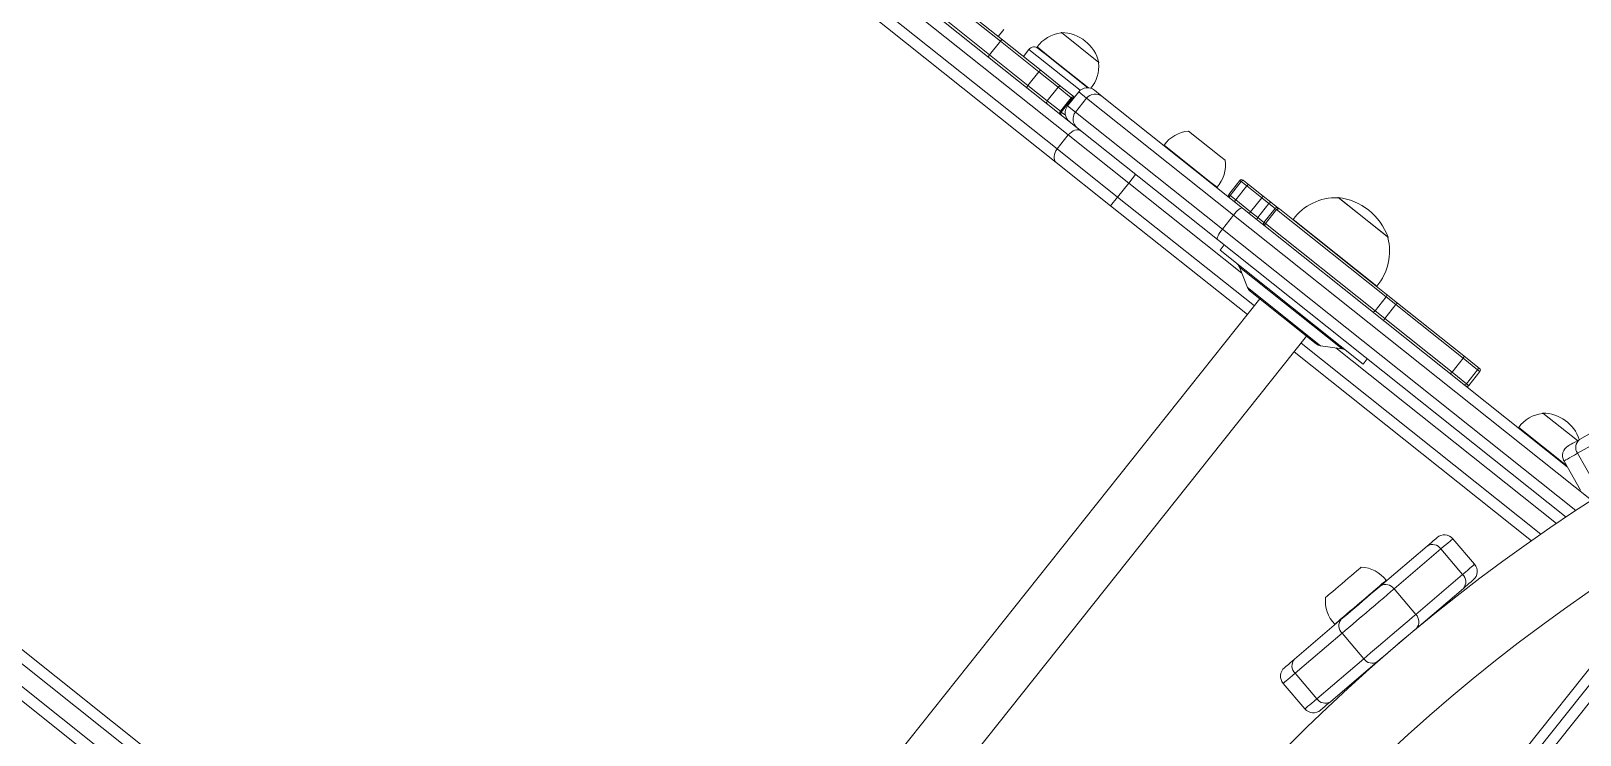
# Model space of a CAD drawing. Header units: millimetres. Extents: x -229914 to 856942, y -268655 to 87212.
# Drawn here: x -142685 to -141990, y 22972 to 23288 of the extents above; entities that cross this region are included whole.
import ezdxf

# ---------------------------------------------------------------- set-up
doc = ezdxf.new("R2010")
doc.units = ezdxf.units.MM

# ---------------------------------------------------------------- blocks, each defined once
blk = doc.blocks.new('Т912NEW')
at = {"color": 8, "linetype": 'Continuous', "lineweight": 15}
for p, q in [((-3084.25, -1192.21), (-3084.25, -1817.46)), ((-3352.01, -1229.83), (-3352.78, -1229.83)), ((-3215.2, -1229.83), (-3216.47, -1229.83)), ((-3434, -1242.83), (-3463.44, -1242.83)), ((-3352.78, -1237.83), (-3352.01, -1237.83)), ((-3216.47, -1237.83), (-3215.2, -1237.83)), ((-3434.1, -1247.93), (-3434.58, -1247.93)), ((-3429.59, -1243.83), (-3434.1, -1243.83)), ((-3345.35, -1243.83), (-3429.59, -1243.83)), ((-3140.02, -1243.83), (-3345.35, -1243.83)), ((-3434.58, -1255.73), (-3432.23, -1255.73)), ((-3434.1, -1251.83), (-3429.59, -1251.83)), ((-3429.59, -1251.83), (-3345.35, -1251.83)), ((-3345.35, -1251.83), (-3142.67, -1251.83)), ((-3391.08, -1261.83), (-3326.18, -1261.83)), ((-3328.72, -1260.37), (-3269.79, -1260.37)), ((-3272.32, -1261.83), (-3145.86, -1261.83)), ((-3312.65, -1269.83), (-3391.08, -1269.83)), ((-3278.32, -1265.3), (-3320.18, -1265.3)), ((-3148.31, -1269.83), (-3285.85, -1269.83)), ((-3093.75, -1274.81), (-3093.75, -1734.86))]:
    blk.add_line(p, q, dxfattribs=at)
at = {"color": 7, "linetype": 'Continuous', "lineweight": 15}
for p, q in [((-3161.22, -1225.81), (-3150.86, -1200.16)), ((-3313.55, -1208.33), (-3313.55, -1208.53)), ((-3284.95, -1208.33), (-3313.55, -1208.33)), ((-3285.25, -1208.32), (-3313.25, -1208.32)), ((-3284.96, -1208.53), (-3284.95, -1208.33)), ((-3147.66, -1205.59), (-3158.02, -1231.23)), ((-3089.25, -1805.72), (-3089.25, -1203.95)), ((-3456.77, -1227.83), (-3456.77, -1228.07)), ((-3435.27, -1227.83), (-3456.77, -1227.83)), ((-3435.28, -1228.07), (-3435.27, -1227.83)), ((-3366.05, -1226.83), (-3384.6, -1226.83)), ((-3363.6, -1226.83), (-3366.05, -1226.83)), ((-3352.78, -1229.83), (-3352.78, -1237.83)), ((-3348.8, -1229.83), (-3352.01, -1229.83)), ((-3352.01, -1229.83), (-3352.01, -1237.83)), ((-3351.78, -1228.83), (-3351.57, -1228.83)), ((-3351.57, -1228.83), (-3348.62, -1228.83)), ((-3340.3, -1229.83), (-3348.8, -1229.83)), ((-3348.8, -1229.83), (-3348.8, -1237.83)), ((-3348.62, -1228.83), (-3340.17, -1228.83)), ((-3336.12, -1229.83), (-3340.3, -1229.83)), ((-3340.3, -1229.83), (-3340.3, -1237.83)), ((-3340.17, -1228.83), (-3335.86, -1228.83)), ((-3332.64, -1229.83), (-3336.12, -1229.83)), ((-3336.12, -1237.83), (-3336.12, -1229.83)), ((-3335.86, -1228.83), (-3331.8, -1228.83)), ((-3331.8, -1229.83), (-3332.64, -1229.83)), ((-3332.64, -1229.83), (-3332.64, -1237.83)), ((-3331.8, -1228.83), (-3330.97, -1228.83)), ((-3268.95, -1229.83), (-3331.8, -1229.83)), ((-3331.8, -1229.83), (-3331.8, -1237.83)), ((-3330.97, -1228.83), (-3269.72, -1228.83)), ((-3275.24, -1228.63), (-3323.26, -1228.63)), ((-3323.24, -1228.63), (-3323.24, -1228.83)), ((-3275.26, -1228.83), (-3275.26, -1228.63)), ((-3269.72, -1228.83), (-3263.18, -1228.83)), ((-3268.95, -1237.83), (-3268.95, -1229.83)), ((-3263.33, -1229.83), (-3268.95, -1229.83)), ((-3263.33, -1229.83), (-3263.33, -1237.83)), ((-3224.76, -1229.83), (-3263.33, -1229.83)), ((-3263.18, -1228.83), (-3225.2, -1228.83)), ((-3225.2, -1228.83), (-3217.15, -1228.83)), ((-3224.76, -1229.83), (-3224.76, -1237.83)), ((-3216.47, -1229.83), (-3224.76, -1229.83)), ((-3217.15, -1228.83), (-3216.2, -1228.83)), ((-3216.47, -1237.83), (-3216.47, -1229.83)), ((-3215.2, -1237.83), (-3215.2, -1229.83)), ((-3181.5, -1226.83), (-3181.5, -1227.07)), ((-3161.64, -1226.83), (-3181.5, -1226.83)), ((-3158.02, -1231.23), (-3144.11, -1236.85)), ((-3477.89, -1246.83), (-3477.89, -1242.83)), ((-3463.44, -1242.83), (-3463.44, -1246.83)), ((-3451.82, -1239.63), (-3461.21, -1239.63)), ((-3461.19, -1239.63), (-3461.19, -1239.83)), ((-3456.55, -1239.83), (-3461.19, -1239.83)), ((-3456.55, -1239.83), (-3432.1, -1239.83)), ((-3431.81, -1239.63), (-3451.82, -1239.63)), ((-3429.1, -1238.83), (-3424.59, -1238.83)), ((-3424.59, -1238.83), (-3344.19, -1238.83)), ((-3362.47, -1238.63), (-3389.28, -1238.63)), ((-3389.27, -1238.63), (-3389.27, -1238.83)), ((-3358.91, -1238.63), (-3362.47, -1238.63)), ((-3358.93, -1238.83), (-3358.93, -1238.63)), ((-3352.01, -1237.83), (-3348.8, -1237.83)), ((-3348.8, -1237.83), (-3340.3, -1237.83)), ((-3344.19, -1238.83), (-3157.94, -1238.83)), ((-3340.3, -1237.83), (-3336.12, -1237.83)), ((-3336.12, -1237.83), (-3332.64, -1237.83)), ((-3332.64, -1237.83), (-3331.8, -1237.83)), ((-3331.8, -1237.83), (-3268.95, -1237.83)), ((-3268.95, -1237.83), (-3263.33, -1237.83)), ((-3263.33, -1237.83), (-3224.76, -1237.83)), ((-3224.76, -1237.83), (-3216.47, -1237.83)), ((-3158.44, -1238.63), (-3185.94, -1238.63)), ((-3185.92, -1238.63), (-3185.92, -1238.83)), ((-3160.65, -1237.74), (-3146.74, -1243.36)), ((-3475.74, -1247.93), (-3505.46, -1247.93)), ((-3505.45, -1246.83), (-3475.44, -1246.83)), ((-3475.74, -1255.73), (-3475.74, -1247.93)), ((-3453.76, -1247.93), (-3475.74, -1247.93)), ((-3475.44, -1246.83), (-3453.21, -1246.83)), ((-3442.6, -1247.93), (-3453.76, -1247.93)), ((-3453.76, -1255.73), (-3453.76, -1247.93)), ((-3453.21, -1246.83), (-3441.9, -1246.83)), ((-3435.08, -1247.93), (-3442.6, -1247.93)), ((-3442.6, -1255.73), (-3442.6, -1247.93)), ((-3441.9, -1246.83), (-3434.15, -1246.83)), ((-3435.08, -1255.73), (-3435.08, -1247.93)), ((-3434.58, -1247.93), (-3435.08, -1247.93)), ((-3434.58, -1255.73), (-3434.58, -1247.93)), ((-3434.1, -1243.83), (-3434.1, -1251.83)), ((-3429.59, -1243.83), (-3429.59, -1251.83)), ((-3345.35, -1251.83), (-3345.35, -1243.83)), ((-3424.59, -1256.83), (-3911.35, -1256.83)), ((-3505.46, -1255.73), (-3475.74, -1255.73)), ((-3475.74, -1255.73), (-3453.76, -1255.73)), ((-3453.76, -1255.73), (-3442.6, -1255.73)), ((-3442.6, -1255.73), (-3435.08, -1255.73)), ((-3435.08, -1255.73), (-3434.58, -1255.73)), ((-3344.19, -1256.83), (-3424.59, -1256.83)), ((-3391.08, -1256.83), (-3391.08, -1261.83)), ((-3144.29, -1256.83), (-3344.19, -1256.83)), ((-3340.25, -1256.83), (-3340.25, -1259.83)), ((-3258.25, -1259.83), (-3258.25, -1256.83)), ((-3914.69, -1261.83), (-3425.7, -1261.83)), ((-3425.7, -1269.83), (-3425.7, -1261.83)), ((-3425.7, -1261.83), (-3391.08, -1261.83)), ((-3391.08, -1269.83), (-3391.08, -1261.83)), ((-3340.25, -1259.83), (-3258.25, -1259.83)), ((-3328.72, -1260.37), (-3320.18, -1265.3)), ((-3278.32, -1265.3), (-3269.79, -1260.37)), ((-3425.7, -1269.83), (-3914.69, -1269.83)), ((-3391.08, -1269.83), (-3425.7, -1269.83)), ((-3391.08, -1274.83), (-3391.08, -1269.83)), ((-3318.18, -1265.83), (-3280.32, -1265.83)), ((-3312.65, -1265.83), (-3312.65, -1743.83)), ((-3285.85, -1743.83), (-3285.85, -1265.83)), ((-3911.35, -1274.83), (-3422.24, -1274.83)), ((-3422.24, -1274.83), (-3391.08, -1274.83)), ((-3391.08, -1274.83), (-3312.65, -1274.83)), ((-3285.85, -1274.83), (-3149.79, -1274.83)), ((-3177.93, -1296.09), (-3163.21, -1298.96)), ((-3190.19, -1332.94), (-3184.91, -1305.79)), ((-3179.27, -1302.98), (-3184.55, -1330.14)), ((-3179.27, -1302.98), (-3164.55, -1305.85)), ((-3169.83, -1333), (-3164.55, -1305.85)), ((-3160.37, -1310.56), (-3165.65, -1337.71)), ((-3189.49, -1329.33), (-3189.68, -1329.29)), ((-3184.55, -1330.14), (-3169.83, -1333)), ((-3199.85, -1382.65), (-3194.58, -1355.5)), ((-3190.4, -1360.21), (-3195.68, -1387.37)), ((-3195.47, -1359.07), (-3195.28, -1359.11)), ((-3190.4, -1360.21), (-3175.67, -1363.08)), ((-3170.03, -1360.27), (-3175.31, -1387.42)), ((-3180.95, -1390.23), (-3175.67, -1363.08)), ((-3195.68, -1387.37), (-3180.95, -1390.23)), ((-3197.01, -1394.26), (-3182.29, -1397.12)), ((-3911.35, -1734.83), (-3422.24, -1734.83)), ((-3425.7, -1739.83), (-3914.69, -1739.83)), ((-3914.69, -1747.83), (-3425.7, -1747.83)), ((-3424.59, -1752.83), (-3911.35, -1752.83))]:
    blk.add_line(p, q, dxfattribs=at)
at = {"color": 7, "linetype": 'Continuous', "lineweight": 15, "flags": 128}
for points in [[(-3163.41, -1231.23), (-3163.38, -1231.14), (-3163.27, -1230.88), (-3163.09, -1230.44), (-3162.85, -1229.83), (-3162.53, -1229.06), (-3162.16, -1228.13), (-3161.72, -1227.04), (-3161.22, -1225.81)], [(-3158.02, -1231.23), (-3158.62, -1232.71), (-3159.14, -1234.01), (-3159.6, -1235.14), (-3159.97, -1236.06), (-3160.27, -1236.79), (-3160.48, -1237.32), (-3160.61, -1237.64), (-3160.65, -1237.74)], [(-3345.35, -1243.83), (-3345.33, -1242.86), (-3345.26, -1241.92), (-3345.16, -1241.06), (-3345.01, -1240.3), (-3344.84, -1239.68), (-3344.64, -1239.22), (-3344.42, -1238.93), (-3344.19, -1238.83)], [(-3475.44, -1246.83), (-3475.5, -1246.86), (-3475.55, -1246.92), (-3475.61, -1247.02), (-3475.65, -1247.16), (-3475.69, -1247.32), (-3475.72, -1247.51), (-3475.74, -1247.72), (-3475.74, -1247.93)], [(-3453.21, -1246.83), (-3453.32, -1246.86), (-3453.42, -1246.92), (-3453.51, -1247.02), (-3453.6, -1247.16), (-3453.66, -1247.32), (-3453.72, -1247.51), (-3453.75, -1247.72), (-3453.76, -1247.93)], [(-3441.9, -1246.83), (-3442.03, -1246.86), (-3442.17, -1246.92), (-3442.29, -1247.02), (-3442.4, -1247.16), (-3442.48, -1247.32), (-3442.55, -1247.51), (-3442.59, -1247.72), (-3442.6, -1247.93)], [(-3475.74, -1255.73), (-3475.74, -1255.95), (-3475.72, -1256.16), (-3475.69, -1256.35), (-3475.65, -1256.51), (-3475.61, -1256.65), (-3475.55, -1256.75), (-3475.5, -1256.81), (-3475.44, -1256.83)], [(-3453.76, -1255.73), (-3453.75, -1255.95), (-3453.72, -1256.16), (-3453.66, -1256.35), (-3453.6, -1256.51), (-3453.51, -1256.65), (-3453.42, -1256.75), (-3453.32, -1256.81), (-3453.21, -1256.83)], [(-3442.6, -1255.73), (-3442.59, -1255.95), (-3442.55, -1256.16), (-3442.48, -1256.35), (-3442.4, -1256.51), (-3442.29, -1256.65), (-3442.17, -1256.75), (-3442.03, -1256.81), (-3441.9, -1256.83)], [(-3422.24, -1256.83), (-3422.91, -1256.93), (-3423.56, -1257.22), (-3424.16, -1257.68), (-3424.69, -1258.3), (-3425.12, -1259.06), (-3425.44, -1259.92), (-3425.63, -1260.86), (-3425.7, -1261.83)], [(-3344.19, -1256.83), (-3344.42, -1256.74), (-3344.64, -1256.45), (-3344.84, -1255.99), (-3345.01, -1255.37), (-3345.16, -1254.61), (-3345.26, -1253.75), (-3345.33, -1252.81), (-3345.35, -1251.83)], [(-3422.24, -1274.83), (-3422.91, -1274.74), (-3423.56, -1274.45), (-3424.16, -1273.99), (-3424.69, -1273.37), (-3425.12, -1272.61), (-3425.44, -1271.75), (-3425.63, -1270.81), (-3425.7, -1269.83)], [(-3177.93, -1296.09), (-3177.96, -1296.21), (-3178.02, -1296.54), (-3178.13, -1297.1), (-3178.28, -1297.87), (-3178.47, -1298.85), (-3178.7, -1300.04), (-3178.97, -1301.42), (-3179.27, -1302.98)], [(-3164.55, -1305.85), (-3164.24, -1304.28), (-3163.98, -1302.9), (-3163.75, -1301.71), (-3163.55, -1300.73), (-3163.4, -1299.96), (-3163.3, -1299.4), (-3163.23, -1299.07), (-3163.21, -1298.96)], [(-3184.91, -1305.79), (-3184.66, -1304.49), (-3184.44, -1303.34), (-3184.24, -1302.35), (-3184.08, -1301.53), (-3183.96, -1300.88), (-3183.87, -1300.42), (-3183.81, -1300.14), (-3183.8, -1300.05)], [(-3159.26, -1304.82), (-3159.27, -1304.91), (-3159.33, -1305.19), (-3159.42, -1305.65), (-3159.54, -1306.3), (-3159.7, -1307.12), (-3159.89, -1308.11), (-3160.12, -1309.26), (-3160.37, -1310.56)], [(-3202.16, -1331.62), (-3202.19, -1331.8), (-3202.29, -1332.32), (-3202.46, -1333.17), (-3202.68, -1334.31), (-3202.95, -1335.72), (-3203.27, -1337.34), (-3203.61, -1339.11), (-3203.98, -1340.98), (-3204.35, -1342.88), (-3204.71, -1344.75), (-3205.06, -1346.53), (-3205.37, -1348.14), (-3205.64, -1349.55), (-3205.87, -1350.69), (-3206.03, -1351.54), (-3206.13, -1352.06), (-3206.17, -1352.24)], [(-3189.68, -1329.28), (-3189.72, -1329.45), (-3189.82, -1329.97), (-3189.98, -1330.82), (-3190.21, -1331.99), (-3190.49, -1333.44), (-3190.82, -1335.15), (-3191.19, -1337.06), (-3191.6, -1339.14), (-3192.03, -1341.34), (-3192.47, -1343.61), (-3192.91, -1345.89), (-3193.35, -1348.13), (-3193.76, -1350.28), (-3194.15, -1352.29), (-3194.51, -1354.1), (-3194.81, -1355.68), (-3195.07, -1357), (-3195.27, -1358.01), (-3195.4, -1358.7), (-3195.47, -1359.05), (-3195.48, -1359.09)], [(-3194.58, -1355.5), (-3194.26, -1353.86), (-3193.89, -1351.98), (-3193.49, -1349.91), (-3193.06, -1347.69), (-3192.61, -1345.39), (-3192.16, -1343.05), (-3191.71, -1340.75), (-3191.28, -1338.53), (-3190.87, -1336.46), (-3190.51, -1334.58), (-3190.19, -1332.94)], [(-3184.55, -1330.14), (-3184.91, -1331.96), (-3185.31, -1334.02), (-3185.75, -1336.29), (-3186.22, -1338.71), (-3186.71, -1341.25), (-3187.22, -1343.86), (-3187.73, -1346.49), (-3188.24, -1349.1), (-3188.73, -1351.64), (-3189.2, -1354.06), (-3189.64, -1356.33), (-3190.04, -1358.39), (-3190.4, -1360.21)], [(-3175.67, -1363.08), (-3175.32, -1361.25), (-3174.92, -1359.19), (-3174.48, -1356.93), (-3174.01, -1354.5), (-3173.51, -1351.96), (-3173.01, -1349.35), (-3172.49, -1346.72), (-3171.99, -1344.11), (-3171.49, -1341.57), (-3171.02, -1339.15), (-3170.58, -1336.88), (-3170.18, -1334.82), (-3169.83, -1333)], [(-3165.65, -1337.71), (-3165.97, -1339.35), (-3166.33, -1341.23), (-3166.74, -1343.3), (-3167.17, -1345.52), (-3167.62, -1347.82), (-3168.07, -1350.16), (-3168.52, -1352.46), (-3168.95, -1354.68), (-3169.35, -1356.75), (-3169.72, -1358.63), (-3170.03, -1360.27)], [(-3200.97, -1388.39), (-3200.95, -1388.3), (-3200.9, -1388.02), (-3200.81, -1387.56), (-3200.68, -1386.91), (-3200.52, -1386.09), (-3200.33, -1385.11), (-3200.11, -1383.96), (-3199.85, -1382.65)], [(-3195.68, -1387.37), (-3195.98, -1388.93), (-3196.25, -1390.31), (-3196.48, -1391.5), (-3196.67, -1392.48), (-3196.82, -1393.25), (-3196.93, -1393.81), (-3196.99, -1394.14), (-3197.01, -1394.26)], [(-3175.31, -1387.42), (-3175.57, -1388.73), (-3175.79, -1389.88), (-3175.98, -1390.87), (-3176.14, -1391.68), (-3176.27, -1392.33), (-3176.36, -1392.79), (-3176.41, -1393.07), (-3176.43, -1393.16)], [(-3182.29, -1397.12), (-3182.27, -1397.01), (-3182.2, -1396.67), (-3182.1, -1396.12), (-3181.95, -1395.34), (-3181.75, -1394.36), (-3181.52, -1393.17), (-3181.26, -1391.79), (-3180.95, -1390.23)]]:
    blk.add_lwpolyline(points, dxfattribs=at)
at = {"color": 7, "linetype": 'Continuous', "lineweight": 15}
for centre, radius, start, end in [((-2366.1, -1504.83), 816.75, 151.07205, 208.92854), ((-2366.1, -1504.83), 783.25, 149.71114, 210.28894), ((-3299.25, -1227.83), 24.02, 126.5241, 181.90856), ((-3299.25, -1231.82), 27.5, 58.66775, 121.33225), ((-3299.25, -1227.83), 24.02, 358.09144, 53.4759), ((-3446.02, -1238.83), 15.21, 134.95579, 183.0153), ((-3446.02, -1241.64), 17.5, 52.09996, 127.90004), ((-3446.02, -1238.83), 15.21, 358.84792, 45.04421), ((-3374.1, -1237.83), 15.21, 133.67358, 183.0153), ((-3374.1, -1237.83), 15.21, 356.9847, 46.32642), ((-3351.78, -1229.83), 1, 90, 180), ((-3338.33, -1229.59), 1.98, 157.67127, 187.11887), ((-3334.97, -1229.6), 1.17, 139.1805, 191.42821), ((-3331.72, -1229.76), 0.931, 95.3375, 184.52466), ((-3269.85, -1229.74), 0.91, 353.73635, 81.9081), ((-3261.65, -1229.59), 1.7, 153.66058, 188.24092), ((-3217.34, -1229.7), 0.889, 351.38032, 77.31055), ((-3216.2, -1229.83), 1, 0, 90), ((-3170.75, -1237.83), 15.21, 134.95579, 183.0153), ((-3170.75, -1240.64), 17.5, 57.19835, 127.90004), ((-3156.81, -1226.86), 4.53, 166.54146, 254.5498), ((-3158.78, -1233.11), 5, 158, 248), ((-3460.44, -1242.83), 3, 90, 180), ((-3429.1, -1243.83), 5, 90, 180), ((-3424.59, -1243.83), 5, 90, 180), ((-3351.78, -1237.83), 1, 180, 270), ((-3338.36, -1238.08), 1.96, 172.81595, 202.71591), ((-3334.97, -1238.07), 1.17, 168.57255, 220.81874), ((-3331.72, -1237.91), 0.931, 175.4761, 264.66174), ((-3269.85, -1237.93), 0.91, 278.09268, 6.26287), ((-3261.65, -1238.08), 1.7, 171.75963, 206.33886), ((-3217.34, -1237.97), 0.889, 282.69026, 8.61887), ((-3216.2, -1237.83), 1, 270, 0), ((-3434.06, -1247.86), 1.03, 95.06836, 184.28309), ((-3434.06, -1255.81), 1.03, 175.71718, 264.92984), ((-3433.53, -1255.79), 1.04, 176.77023, 266.31469), ((-3429.1, -1251.83), 5, 180, 270), ((-3424.59, -1251.83), 5, 180, 270), ((-3330.72, -1263.83), 4, 60, 90), ((-3267.79, -1263.83), 4, 90, 120), ((-3318.18, -1261.83), 4, 240, 270), ((-3280.32, -1261.83), 4, 270, 300), ((-3178.89, -1301), 5, 79, 169), ((-3164.16, -1303.86), 5, 349, 79), ((-3180.64, -1307.31), 4.53, 72.45665, 160.44988), ((-3164.9, -1310.37), 4.53, 357.55172, 85.53795), ((-3193.36, -1344.03), 15.21, 75.9847, 125.32642), ((-3185.92, -1334.46), 4.53, 72.46065, 160.44612), ((-3170.18, -1337.52), 4.53, 357.55174, 85.53811), ((-3193.36, -1344.03), 15.21, 212.67358, 262.0153), ((-3190.05, -1355.69), 4.53, 177.55104, 265.5453), ((-3174.31, -1358.75), 4.53, 252.45934, 340.4472), ((-3195.32, -1382.85), 4.53, 177.55174, 265.53811), ((-3196.06, -1389.35), 5, 169, 259), ((-3179.58, -1385.91), 4.53, 252.45912, 340.45128), ((-3181.34, -1392.21), 5, 259, 349)]:
    blk.add_arc(centre, radius, start, end, dxfattribs=at)
at = {"color": 8, "linetype": 'Continuous', "lineweight": 15}
blk.add_arc((-3433.45, -1247.91), 1.12, 125.04735, 181.37739, dxfattribs=at)
at = {"color": 7, "linetype": 'Continuous', "lineweight": 15}
for points, knots in [([(-3352.01, -1229.83), (-3352, -1229.72), (-3351.99, -1229.5), (-3351.92, -1229.2), (-3351.8, -1228.97), (-3351.69, -1228.86), (-3351.6, -1228.83), (-3351.58, -1228.83), (-3351.57, -1228.83)], [0, 0, 0, 0, 0.214444, 0.428881, 0.643321, 0.8579, 0.989357, 1, 1, 1, 1]), ([(-3348.62, -1228.83), (-3348.62, -1228.83), (-3348.63, -1228.84), (-3348.67, -1228.86), (-3348.72, -1228.97), (-3348.76, -1229.2), (-3348.8, -1229.5), (-3348.8, -1229.72), (-3348.8, -1229.83)], [0, 0, 0, 0, 0.038817, 0.141362, 0.356079, 0.570723, 0.785374, 1, 1, 1, 1]), ([(-3330.97, -1228.83), (-3330.98, -1228.83), (-3331.04, -1228.84), (-3331.2, -1228.86), (-3331.42, -1228.97), (-3331.63, -1229.2), (-3331.78, -1229.5), (-3331.79, -1229.72), (-3331.8, -1229.83)], [0, 0, 0, 0, 0.033875, 0.14142, 0.355955, 0.570688, 0.785351, 1, 1, 1, 1]), ([(-3225.2, -1228.83), (-3225.2, -1228.83), (-3225.17, -1228.84), (-3225.08, -1228.86), (-3224.97, -1228.97), (-3224.85, -1229.2), (-3224.78, -1229.5), (-3224.77, -1229.72), (-3224.76, -1229.83)], [0, 0, 0, 0, 0.016632, 0.141642, 0.356284, 0.570865, 0.78543, 1, 1, 1, 1]), ([(-3351.57, -1238.83), (-3351.58, -1238.83), (-3351.6, -1238.83), (-3351.69, -1238.81), (-3351.8, -1238.7), (-3351.92, -1238.47), (-3351.99, -1238.17), (-3352, -1237.95), (-3352.01, -1237.83)], [0, 0, 0, 0, 0.010643, 0.142098, 0.356678, 0.571118, 0.785556, 1, 1, 1, 1]), ([(-3348.62, -1238.83), (-3348.62, -1238.83), (-3348.63, -1238.83), (-3348.67, -1238.81), (-3348.72, -1238.7), (-3348.76, -1238.47), (-3348.8, -1238.17), (-3348.8, -1237.95), (-3348.8, -1237.83)], [0, 0, 0, 0, 0.038817, 0.141362, 0.356079, 0.570723, 0.785374, 1, 1, 1, 1]), ([(-3331.8, -1237.83), (-3331.79, -1237.95), (-3331.78, -1238.17), (-3331.63, -1238.47), (-3331.42, -1238.7), (-3331.2, -1238.81), (-3331.04, -1238.83), (-3330.98, -1238.83), (-3330.97, -1238.83)], [0, 0, 0, 0, 0.214651, 0.429299, 0.644047, 0.858576, 0.966125, 1, 1, 1, 1]), ([(-3224.76, -1237.83), (-3224.77, -1237.95), (-3224.78, -1238.17), (-3224.85, -1238.47), (-3224.97, -1238.7), (-3225.08, -1238.81), (-3225.17, -1238.83), (-3225.2, -1238.83), (-3225.2, -1238.83)], [0, 0, 0, 0, 0.21457, 0.429135, 0.643716, 0.858358, 0.983368, 1, 1, 1, 1])]:
    blk.add_open_spline(points, degree=3, knots=knots, dxfattribs=at)

msp = doc.modelspace()

# ---------------------------------------------------------------- block references
at = {"rotation": 321.4676820499667}
msp.add_blockref('Т912NEW', (-138753.82306, 22094.20638), dxfattribs=at)

doc.saveas('drawing.dxf')
